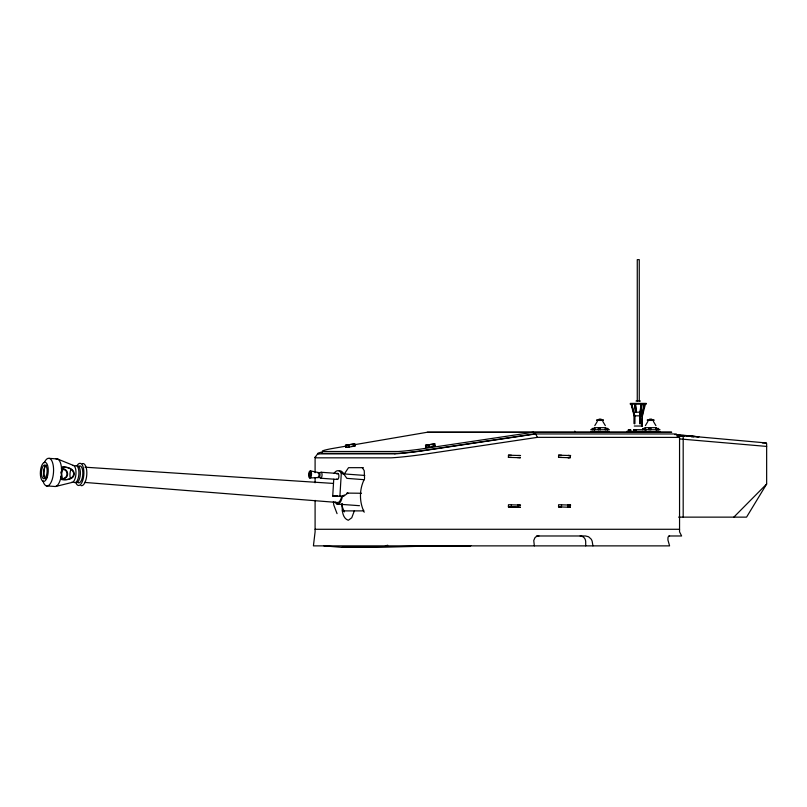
<?xml version="1.0" encoding="UTF-8"?>
<svg xmlns="http://www.w3.org/2000/svg" width="807" height="807" viewBox="0 0 807 807"><rect width="100%" height="100%" fill="white"/><g stroke="black" fill="none" stroke-linecap="round" stroke-linejoin="round"><path stroke-width="1.21" d="M315.103 457.428L315.093 472.72M511.345 457.428L508.41 457.367L508.471 455.188L520.545 455.552L519.224 455.491M508.41 506.907L520.475 507.27L508.41 506.907L508.471 504.728L520.545 505.101L519.224 505.031M511.345 506.967L511.406 504.789M561.47 457.428L558.535 457.367L558.595 455.188L570.67 455.552L567.977 455.491L568.592 455.481M561.531 504.789L561.47 506.967L558.535 506.907L558.595 504.728L570.67 505.101L569.349 505.031M568.532 457.66L567.916 457.67L570.156 457.74L570.216 455.562M558.535 506.907L570.156 507.28L570.216 505.101M336.115 496.194L337.709 496.305L332.726 496.043L333.745 479.247M364.391 479.711L346.889 478.359L343.328 473.396L341.3 473.255L339.918 496.043L343.54 496.305L347.938 493.097L346.909 493.097L361.506 493.259M60.878 473.084L61.009 471.893M641.968 404.125L640.617 415.817L640.617 423.645L639.658 423.645L639.658 415.817L641.01 404.125M641.182 404.125L639.83 415.817L639.83 423.645M641.797 404.125L640.445 415.817L640.445 423.645M644.702 404.125L641.666 415.817L642.402 415.817L645.439 404.125M645.096 404.125C641.777 401.361 641.424 446.14 642.402 415.817M354.334 510.892L351.751 517.771L348.281 520.283C341.906 518.064 341.976 508.945 342.229 503.467M594.799 425.622L597.311 421.415M645.388 425.622L647.9 421.415M63.37 467.011L61.625 473.084L62.442 479.489C78.582 481.587 77.714 466.416 62.532 467.011C78.178 467.334 76.786 481.567 61.594 479.489L62.442 479.489M677.456 435.528L683.7 435.528L766.105 442.932L766.65 443.689L766.65 484.029L746.556 517.136L678.596 517.136M344.488 473.709L348.533 467.677L363.352 467.677M674.642 434.529L675.489 434.61M676.478 434.529L698.933 436.839L682.722 435.558M315.194 457.186L317.968 453.373M363.786 510.327L363.009 510.892L342.229 510.892M683.7 435.528L683.186 436.133L683.186 517.136M733.835 517.136L766.65 484.029M344.266 495.024L342.501 496.305L343.54 496.305M345.477 445.242L354.787 443.86L355.07 445.978L349.038 447.128L345.759 447.36L345.477 445.242L354.787 443.86M345.759 447.36L347.131 446.907M425.511 445.242L434.822 443.86L435.104 445.978L429.082 447.128L425.793 447.36L425.511 445.242L434.822 443.86M425.793 447.36L427.175 446.907M385.373 545.875L387.733 545.219M470.047 545.875L470.753 545.683L341.805 547.348L323.879 545.875M55.774 486.45L72.418 482.344M62.018 478.591C70.108 479.419 69.019 467.858 61.393 468.524M61.312 478.571C67.596 479.983 69.331 469.946 63.047 469.482M346.092 446.14L330.739 448.803A30.938 1.826 -7.6 0 0 323.072 451.496L398.345 451.496A27.418 1.624 -7.6 0 0 419.479 449.247L533.447 432.249L534.204 433.954L676.316 433.974M354.707 444.667L427.296 432.249L671.616 432.249L427.296 432.249M534.204 433.954L419.721 451.032A28.689 1.695 -7.6 0 1 397.579 453.393L322.104 453.393M668.882 535.979L681.612 535.979L679.555 531.863L679.555 437.414L537.432 437.354L423.282 454.402A35.407 2.098 -7.6 0 1 390.961 457.841L317.04 457.831A38.928 2.3 -7.6 0 1 315.638 456.903M669.568 535.979L668.599 536.393A12.751 4.338 63 0 0 667.984 537.573L667.934 540.014L669.588 545.875L313.419 545.875L315.093 531.863L315.093 500.37M351.791 446.21L355.07 445.978M431.826 446.21L435.104 445.978M538.915 535.979L538.138 536.03A5.71 5.215 34 0 0 534.91 537.775L533.76 540.519L534.345 545.875M394.926 453.877L318.745 453.887M309.747 478.006L317.746 477.562M511.406 455.249L508.471 455.188M517.852 455.491L518.467 455.481M561.531 455.249L558.595 455.188M508.41 457.367L520.475 457.73L519.163 457.66M517.791 457.67L518.397 457.66M558.535 457.367L570.156 457.74M570.156 507.28L569.288 507.21M341.805 547.348L470.753 545.683M636.047 401.039L640.476 401.039M630.237 403.399L646.276 403.399M630.237 404.156L646.276 404.156M635.129 412.195L641.394 412.195M634.11 415.817L634.857 415.817L634.857 423.645L634.11 423.645L634.11 415.817L631.074 404.125M639.658 415.817L640.617 415.817M634.322 415.837L642.201 415.837M599.046 419.115L601.084 419.115M649.635 419.115L651.673 419.115M596.726 419.842L603.404 419.842M647.315 419.842L653.993 419.842M596.726 420.427L603.404 420.427M647.315 420.427L653.993 420.427M634.322 426.025L642.201 426.025M594.265 427.67L605.865 427.67M644.843 427.67L656.454 427.67M590.653 429.758L609.456 429.758M634.302 429.677L660.045 429.758M645.812 429.889L646.568 429.889M642.402 431.392L626.787 431.392L626.787 432.038M590.653 431.604L609.456 431.604M641.242 431.604L660.045 431.604M676.942 436.133L684.124 436.173L677.598 435.588M679.444 438.907L766.65 446.422M762.444 442.932L766.105 442.932M342.299 473.396L343.328 473.396A16.493 6.698 -85.8 0 0 339.253 470.905M332.726 496.043L340.917 496.194M315.093 529.281L679.555 529.281M536.463 535.979L585.579 535.979L588.606 536.796L591.077 539.036A7.071 6.214 40.3 0 1 592.167 541.305L592.943 545.875M84.947 467.192L333.099 483.413M321.095 472.256L337.931 473.487M342.44 473.81L364.774 475.434M49.459 458.376L57.479 458.961L73.467 465.468M320.561 478.218L337.397 479.439M337.023 504.062L359.478 505.696M46.281 485.854L54.291 486.439A13.89 5.639 -85.8 0 0 61.534 472.741A13.89 5.639 -85.8 0 0 56.006 458.941M84.453 482.404L337.205 502.458A9.422 3.823 -85.8 0 0 341.603 496.769M676.73 435.034L680.321 435.346M691.417 436.819L693.909 437.041M362.343 467.677L364.26 470.713L364.552 478.632M310.382 470.905A3.571 1.453 -85.8 0 1 311.149 476.453A3.571 1.453 -85.8 0 1 308.667 476.009A3.571 1.453 -85.8 0 1 310.382 470.905L318.2 472.509M653.398 421.415L655.909 425.622M602.809 421.415L605.321 425.622M537.432 437.354L535.626 433.954L419.701 451.244A32.139 1.896 -7.6 0 1 394.905 453.877M337.054 513.645L333.795 505.051L333.382 501.591M631.82 404.125L634.857 415.817M631.427 404.125L634.504 415.817L634.463 423.645M60.928 476.604L61.06 477.28M433.45 444.324L433.732 446.442M428.799 445.01L429.082 447.128M353.416 444.324L353.698 446.442M348.755 445.01L349.038 447.128M635.502 404.125L636.319 411.136M635.331 404.125L636.148 411.136M634.726 404.125L635.674 412.306M634.544 404.125L635.492 412.306M658.633 429.758L658.633 428.477L655.748 428.477L655.748 429.758M658.109 428.477L658.088 429.758M657.897 428.477L657.897 429.758M657.352 428.477L657.372 429.758M656.495 428.477L656.495 429.758M650.987 429.758L650.987 428.477L648.838 428.477L648.838 429.758M650.442 428.477L650.442 429.758M649.363 428.477L649.363 429.758M645.55 429.758L645.55 428.477L642.665 428.477L642.665 429.758M645.005 428.477L645.005 429.758M644.813 428.477L644.813 429.758M644.258 428.477L644.258 429.758M643.189 428.477L643.189 429.758M639.255 401.039L639.255 259.652L637.268 259.652L637.268 401.039M636.128 431.392L636.128 429.889L633.566 429.889L633.566 431.392M635.603 429.889L635.603 431.392M635.371 429.889L635.371 431.392M634.09 429.889L634.09 431.392M633.858 431.392L633.858 432.038M630.802 431.392L630.802 429.889L628.25 429.889L628.25 431.392M630.045 429.889L630.045 431.392M628.764 429.889L628.764 431.392M608.044 429.758L608.044 428.477L605.169 428.477L605.169 429.758M607.52 428.477L607.5 429.758M607.308 428.477L607.308 429.758M606.763 428.477L606.763 429.758M605.694 428.477L605.694 429.758M600.398 429.758L600.398 428.477L598.249 428.477L598.249 429.758M599.853 428.477L599.853 429.758M598.774 428.477L598.774 429.758M594.961 429.758L594.961 428.477L592.076 428.477L592.076 429.758M594.224 428.477L594.224 429.758M593.7 428.477L593.67 429.758M592.62 428.477L592.6 429.758M585.7 545.875L585.7 542.102A6.002 4.812 -90 0 0 585.025 539.036L584.631 538.37A6.123 5.689 -90 0 0 580.122 535.979M574.796 431.069L574.796 432.249M315.093 477.754L315.093 482.778M322.064 453.393A32.209 1.907 -7.6 0 1 322.467 452.414M318.684 453.897A35.659 2.108 -7.6 0 1 321.62 452.091M364.209 512.213A34.731 31.735 -90 0 1 364.209 479.449M344.468 511.87A32.088 29.314 90 0 1 341.543 504.133M342.521 495.559A11.046 4.479 -85.8 0 1 335.006 501.853M337.003 474.203A2.996 1.21 -85.8 0 1 338.637 474.314A2.996 1.21 -85.8 0 1 338.496 478.339A2.996 1.21 -85.8 0 1 336.832 478.934M320.46 472.549A2.996 1.21 -85.8 0 1 321.963 473.699A2.996 1.21 -85.8 0 1 321.388 477.653A2.996 1.21 -85.8 0 1 319.784 477.189M334.108 473.255A16.493 6.698 -85.8 0 1 341.3 473.255M74.587 466.244A8.534 3.46 -85.8 0 1 78.894 474.143A8.534 3.46 -85.8 0 1 73.608 481.971M72.569 465.457A8.534 3.46 -85.8 0 1 75.959 473.931A8.534 3.46 -85.8 0 1 71.52 482.334M44.284 462.714A13.89 5.639 -85.8 0 1 52.516 462.482A13.89 5.639 -85.8 0 1 50.912 482.636A13.89 5.639 -85.8 0 1 42.862 480.518M45.616 478.844A6.91 2.804 -85.8 0 1 43.598 471.984A6.91 2.804 -85.8 0 1 46.463 465.165M82.354 463.601A11.127 4.519 -85.8 0 1 86.783 474.647A11.127 4.519 -85.8 0 1 80.982 485.612M77.119 465.568A11.127 4.519 -85.8 0 1 83.131 466.93A11.127 4.519 -85.8 0 1 82.193 481.93A11.127 4.519 -85.8 0 1 76.029 483.181M79.399 465.962A8.534 3.46 -85.8 0 1 82.697 475.545A8.534 3.46 -85.8 0 1 77.512 482.253M76.958 465.78A8.534 3.46 -85.8 0 1 80.347 474.254A8.534 3.46 -85.8 0 1 75.908 482.657M70.3 478.107A6.91 2.804 -85.8 0 1 70.824 469.714M44.103 476.826A12.236 4.963 -85.8 0 1 45.202 465.599M317.665 472.751A2.542 1.029 -85.8 0 1 319.017 474.879A2.542 1.029 -85.8 0 1 317.494 477.431M318.412 473.195A2.542 1.029 -85.8 0 1 319.804 473.285A2.542 1.029 -85.8 0 1 319.683 476.705A2.542 1.029 -85.8 0 1 318.271 477.209M517.852 505.031L517.791 507.21L518.397 507.2L518.467 505.021L517.852 505.031M567.977 505.031L567.916 507.21L568.532 507.2L568.592 505.021L567.977 505.031M656.303 429.758L656.303 428.477L656.273 429.758M594.436 429.758L594.436 428.477L594.416 429.758M310.594 475.434A1.755 0.706 -85.8 0 0 310.221 472.71A1.755 0.706 -85.8 0 0 309.384 475.222A1.755 0.706 -85.8 0 0 310.594 475.434M47.038 477.714A9.613 3.904 -85.8 0 0 45.404 462.35A9.613 3.904 -85.8 0 0 40.461 475.494A9.613 3.904 -85.8 0 0 47.038 477.714M46.271 476.069A6.91 2.804 -85.8 0 0 45.091 465.024A6.91 2.804 -85.8 0 0 41.54 474.466A6.91 2.804 -85.8 0 0 46.271 476.069"/></g></svg>
